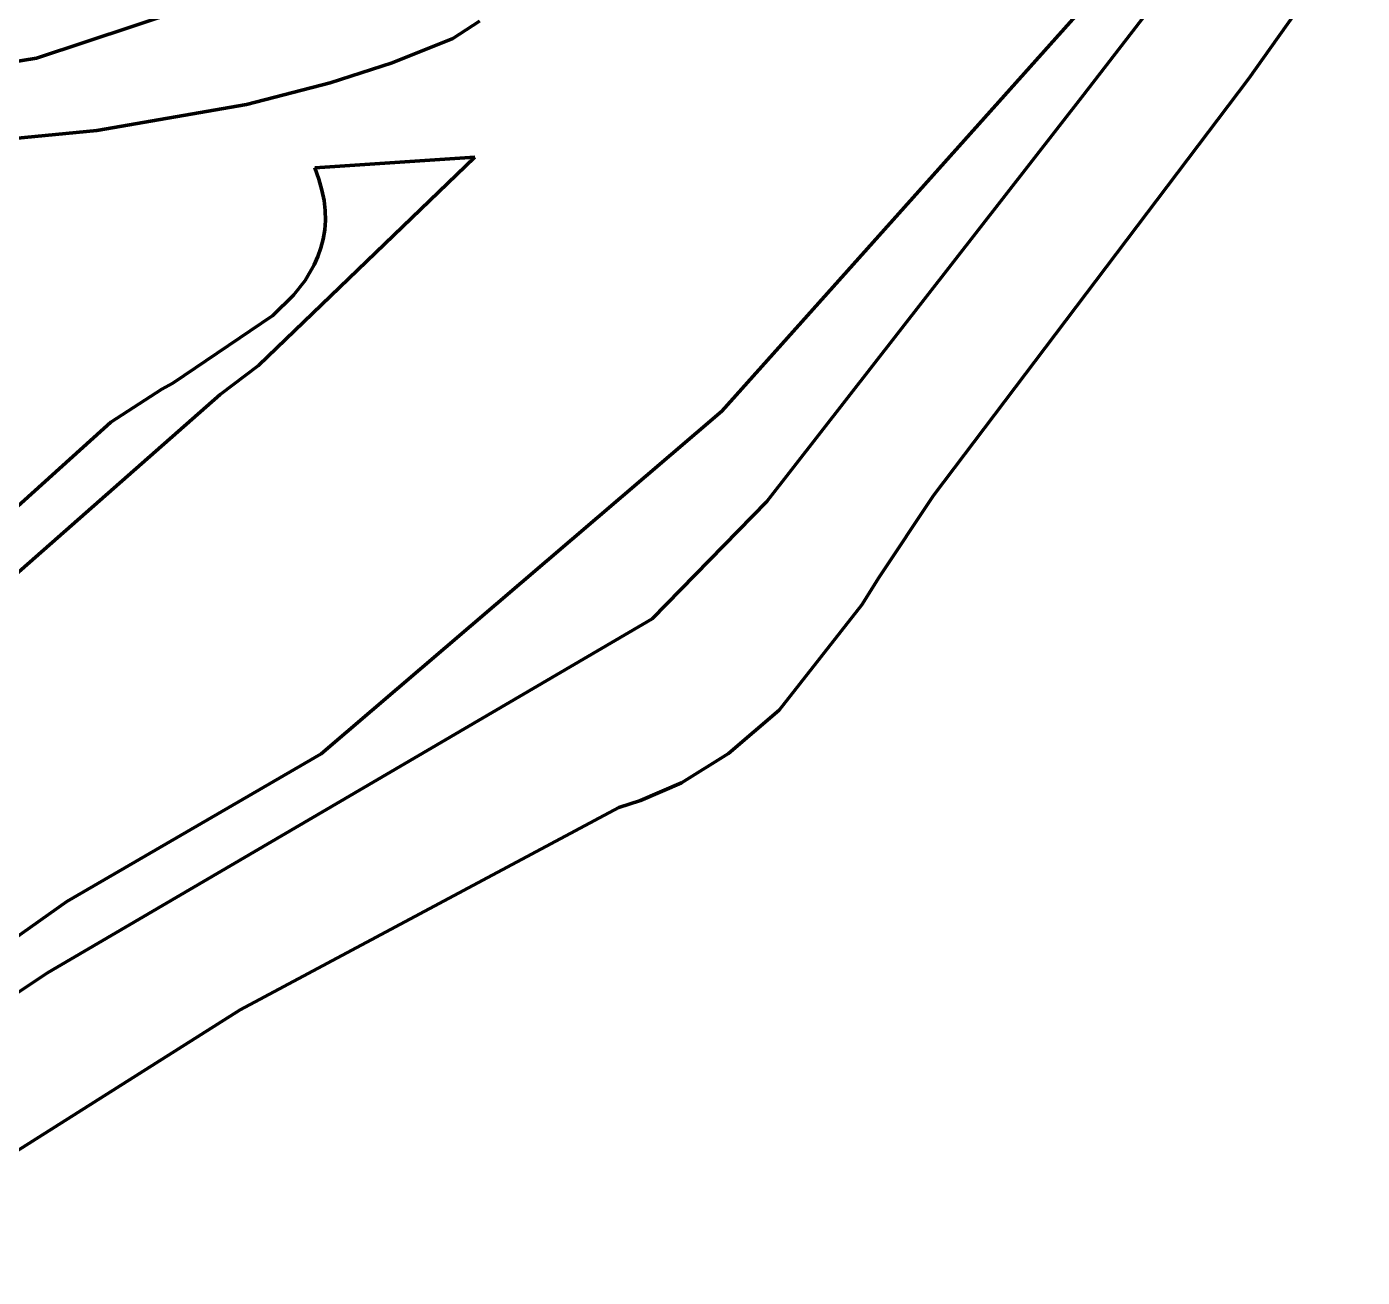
# Model space of a CAD drawing. Header units: millimetres. Extents: x 0 to 14.2, y 0 to 19.5.
# Drawn here: x 3.42 to 4.019, y 3.338 to 3.899 of the extents above; entities that cross this region are included whole.
import ezdxf

# ---------------------------------------------------------------- set-up
doc = ezdxf.new("R2010")
doc.units = ezdxf.units.MM
doc.layers.add('color#010101ff', color=7, linetype='CONTINUOUS', lineweight=100)
doc.layers.add('color#fdfdfdff', color=7, linetype='CONTINUOUS', lineweight=100)

msp = doc.modelspace()

# ---------------------------------------------------------------- linework, layer by layer
at = {"layer": 'color#010101ff'}
for p, q in [((3.89382, 3.86904), (4.0024, 4.00972)), ((3.97344, 3.99739), (3.7315, 3.72697)), ((4.01874, 3.94794), (3.96782, 3.87624)), ((3.51258, 3.91472), (3.42405, 3.88532)), ((3.61078, 3.89416), (3.62283, 3.90195)), ((3.58358, 3.88329), (3.61078, 3.89416)), ((3.42405, 3.88532), (3.23871, 3.85502)), ((3.55587, 3.8742), (3.58358, 3.88329)), ((3.96782, 3.87624), (3.82648, 3.68901)), ((3.51825, 3.8645), (3.55587, 3.8742)), ((3.4511, 3.8528), (3.51825, 3.8645)), ((3.75173, 3.68634), (3.89382, 3.86904)), ((3.33471, 3.84182), (3.4511, 3.8528)), ((3.5237, 3.7474), (3.62077, 3.84093)), ((3.62077, 3.84093), (3.54891, 3.83607)), ((3.54891, 3.83607), (3.55076, 3.83103)), ((3.55076, 3.83103), (3.55214, 3.82616)), ((3.55214, 3.82616), (3.55307, 3.82145)), ((3.55307, 3.82145), (3.55358, 3.8169)), ((3.55358, 3.8169), (3.55367, 3.81251)), ((3.55367, 3.81251), (3.55337, 3.80826)), ((3.55271, 3.80416), (3.5517, 3.80019)), ((3.55337, 3.80826), (3.55271, 3.80416)), ((3.5517, 3.80019), (3.55035, 3.79636)), ((3.5487, 3.79265), (3.54455, 3.7856)), ((3.55035, 3.79636), (3.5487, 3.79265)), ((3.54455, 3.7856), (3.53941, 3.77899)), ((3.53941, 3.77899), (3.53017, 3.76983)), ((3.53017, 3.76983), (3.48525, 3.73942)), ((3.50646, 3.73433), (3.5237, 3.7474)), ((3.48525, 3.73942), (3.48037, 3.73682)), ((3.4022, 3.64251), (3.50646, 3.73433)), ((3.48037, 3.73682), (3.4574, 3.72195)), ((3.7315, 3.72697), (3.55174, 3.5732)), ((3.4574, 3.72195), (3.3639, 3.63747)), ((3.70025, 3.63375), (3.75173, 3.68634)), ((3.82648, 3.68901), (3.80206, 3.6524)), ((3.80206, 3.6524), (3.79423, 3.63997)), ((3.79423, 3.63997), (3.75713, 3.59278)), ((3.42904, 3.47484), (3.70025, 3.63375)), ((3.75713, 3.59278), (3.7345, 3.57326)), ((3.55174, 3.5732), (3.43772, 3.50694)), ((3.7345, 3.57326), (3.71341, 3.56014)), ((3.71341, 3.56014), (3.69501, 3.55215)), ((3.68529, 3.54911), (3.51552, 3.45823)), ((3.69501, 3.55215), (3.68529, 3.54911)), ((3.43772, 3.50694), (3.38108, 3.46685)), ((3.36059, 3.42963), (3.42904, 3.47484)), ((3.51552, 3.45823), (3.32557, 3.33825))]:
    msp.add_line(p, q, dxfattribs=at)
at = {"layer": 'color#fdfdfdff'}
for p, q in [((4.0024, 4.00972), (3.89382, 3.86904)), ((3.7315, 3.72697), (3.97344, 3.99739)), ((3.96782, 3.87624), (4.01874, 3.94794)), ((3.42405, 3.88532), (3.51258, 3.91472)), ((3.62283, 3.90195), (3.61078, 3.89416)), ((3.61078, 3.89416), (3.58358, 3.88329)), ((3.23871, 3.85502), (3.42405, 3.88532)), ((3.58358, 3.88329), (3.55587, 3.8742)), ((3.82648, 3.68901), (3.96782, 3.87624)), ((3.55587, 3.8742), (3.51825, 3.8645)), ((3.51825, 3.8645), (3.4511, 3.8528)), ((3.89382, 3.86904), (3.75173, 3.68634)), ((3.4511, 3.8528), (3.33471, 3.84182)), ((3.62077, 3.84093), (3.5237, 3.7474)), ((3.54891, 3.83607), (3.62077, 3.84093)), ((3.55076, 3.83103), (3.54891, 3.83607)), ((3.55214, 3.82616), (3.55076, 3.83103)), ((3.55307, 3.82145), (3.55214, 3.82616)), ((3.55358, 3.8169), (3.55307, 3.82145)), ((3.55367, 3.81251), (3.55358, 3.8169)), ((3.55337, 3.80826), (3.55367, 3.81251)), ((3.5517, 3.80019), (3.55271, 3.80416)), ((3.55271, 3.80416), (3.55337, 3.80826)), ((3.55035, 3.79636), (3.5517, 3.80019)), ((3.54455, 3.7856), (3.5487, 3.79265)), ((3.5487, 3.79265), (3.55035, 3.79636)), ((3.53941, 3.77899), (3.54455, 3.7856)), ((3.53017, 3.76983), (3.53941, 3.77899)), ((3.48525, 3.73942), (3.53017, 3.76983)), ((3.5237, 3.7474), (3.50646, 3.73433)), ((3.48037, 3.73682), (3.48525, 3.73942)), ((3.50646, 3.73433), (3.4022, 3.64251)), ((3.4574, 3.72195), (3.48037, 3.73682)), ((3.55174, 3.5732), (3.7315, 3.72697)), ((3.3639, 3.63747), (3.4574, 3.72195)), ((3.75173, 3.68634), (3.70025, 3.63375)), ((3.80206, 3.6524), (3.82648, 3.68901)), ((3.79423, 3.63997), (3.80206, 3.6524)), ((3.75713, 3.59278), (3.79423, 3.63997)), ((3.70025, 3.63375), (3.42904, 3.47484)), ((3.7345, 3.57326), (3.75713, 3.59278)), ((3.43772, 3.50694), (3.55174, 3.5732)), ((3.71341, 3.56014), (3.7345, 3.57326)), ((3.69501, 3.55215), (3.71341, 3.56014)), ((3.51552, 3.45823), (3.68529, 3.54911)), ((3.68529, 3.54911), (3.69501, 3.55215)), ((3.38108, 3.46685), (3.43772, 3.50694)), ((3.42904, 3.47484), (3.36059, 3.42963)), ((3.32557, 3.33825), (3.51552, 3.45823))]:
    msp.add_line(p, q, dxfattribs=at)

doc.saveas('drawing.dxf')
